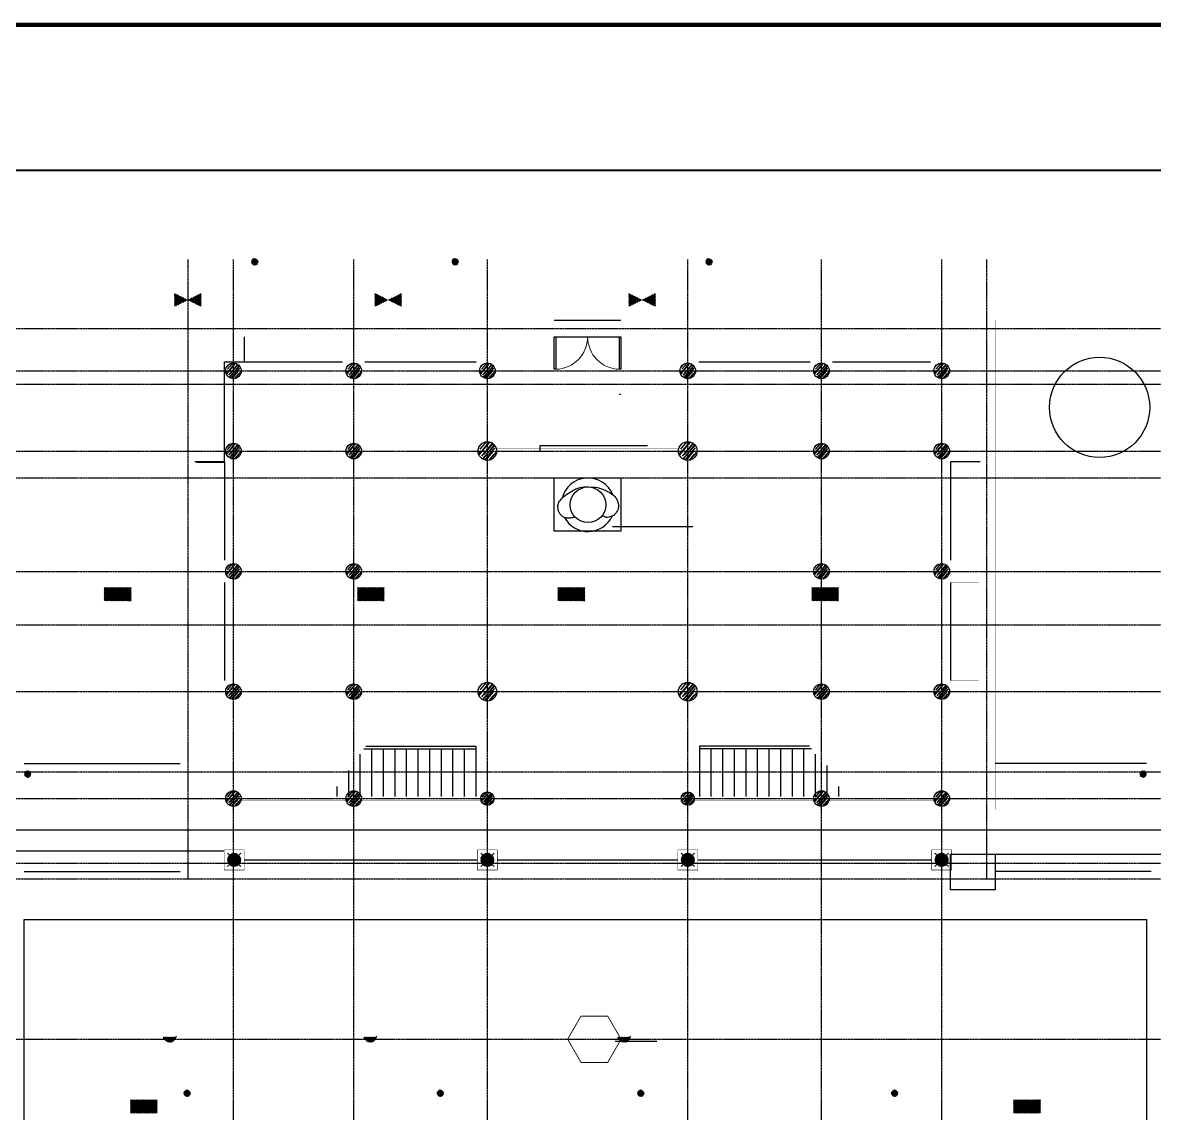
# Model space of a CAD drawing. Extents: x -137808 to 103746506, y -332957 to -111547.
# Drawn here: x 118231 to 143638, y -300175 to -275697 of the extents above; entities that cross this region are included whole.
import ezdxf

# ---------------------------------------------------------------- set-up
doc = ezdxf.new("R2010")
doc.units = 0
doc.header["$LTSCALE"] = 25
doc.header["$MEASUREMENT"] = 0
for name, pattern in [('DASH', [0.35, 0.25, -0.1]), ('DOTE', [2.42, 2, -0.2, 0.02, -0.2]), ('HIDDEN', [0.375, 0.25, -0.125])]:
    doc.linetypes.add(name, pattern=pattern)
doc.layers.get('0').update_dxf_attribs({"linetype": 'CONTINUOUS'})
for name, color, linetype in [('DOTE', 1, 'DOTE'), ('PUB_TITLE', 4, 'CONTINUOUS'), ('STEP', 7, 'CONTINUOUS'), ('WALL', 130, 'CONTINUOUS'), ('电-强电平面-线缆', 3, 'CONTINUOUS'), ('设备-照明', 3, 'CONTINUOUS')]:
    doc.layers.add(name, color=color, linetype=linetype)
doc.styles.add('IDQSTYLE', font='txt.shx', dxfattribs={"width": 0.7, "bigfont": 'hztxt.shx'})

# ---------------------------------------------------------------- blocks, each defined once
blk = doc.blocks.new('*X')
at = {"color": 0, "linetype": 'Continuous'}
for p, q in [((192.59, 446.72), (193.93, 448.06)), ((192.59, 446.72), (193.87, 448.01)), ((192.65, 447.21), (193.44, 448)), ((192.65, 446.36), (194.23, 447.94)), ((192.67, 446.38), (194.27, 447.98)), ((192.69, 447.24), (193.35, 447.91)), ((192.79, 446.07), (194.52, 447.8)), ((192.81, 446.1), (194.55, 447.84)), ((192.98, 445.84), (194.75, 447.61)), ((193.01, 445.87), (194.78, 447.64)), ((193.23, 445.66), (194.93, 447.37)), ((193.27, 445.7), (194.95, 447.39)), ((193.53, 445.54), (195.05, 447.06)), ((193.58, 445.59), (195.06, 447.07)), ((193.92, 445.51), (195.08, 446.67)), ((193.98, 445.57), (195.08, 446.67)), ((194.61, 445.77), (194.82, 445.99)), ((163.77, 434.88), (163.89, 435)), ((163.77, 434.45), (164.18, 434.86)), ((163.77, 434.03), (164.46, 434.72)), ((163.77, 433.6), (164.74, 434.57)), ((163.77, 433.18), (165.02, 434.43)), ((163.77, 432.76), (165.31, 434.29)), ((163.77, 432.33), (165.59, 434.15)), ((163.77, 431.91), (165.87, 434.01)), ((163.77, 431.48), (166.16, 433.87)), ((163.77, 431.06), (166.44, 433.73)), ((163.77, 430.63), (166.72, 433.58)), ((163.77, 430.21), (167, 433.44)), ((164.32, 430.33), (167.29, 433.3)), ((165.17, 430.76), (167.57, 433.16)), ((166.02, 431.18), (167.85, 433.02)), ((166.86, 431.61), (168.14, 432.88)), ((167.71, 432.03), (168.42, 432.74)), ((168.56, 432.45), (168.7, 432.59)), ((168.98, 432.45), (169.41, 432.88)), ((169.27, 432.31), (170.26, 433.3)), ((169.55, 432.17), (171.11, 433.73)), ((169.83, 432.03), (171.96, 434.15)), ((170.12, 431.89), (172.8, 434.58)), ((170.4, 431.75), (173.65, 435)), ((170.68, 431.6), (173.77, 434.69)), ((170.96, 431.46), (173.77, 434.27)), ((171.25, 431.32), (173.77, 433.85)), ((171.53, 431.18), (173.77, 433.42)), ((171.81, 431.04), (173.77, 433)), ((172.1, 430.9), (173.77, 432.57)), ((172.38, 430.76), (173.77, 432.15)), ((172.66, 430.61), (173.77, 431.72)), ((172.94, 430.47), (173.77, 431.3)), ((173.23, 430.33), (173.77, 430.88)), ((173.51, 430.19), (173.77, 430.45)), ((232.27, 320.09), (237.18, 325)), ((232.27, 320.51), (236.75, 325)), ((232.27, 320.94), (236.33, 325)), ((232.27, 321.36), (235.9, 325)), ((232.27, 321.79), (235.48, 325)), ((232.27, 322.21), (235.06, 325)), ((232.27, 322.63), (234.63, 325)), ((232.27, 323.06), (234.21, 325)), ((232.27, 323.48), (233.78, 325)), ((232.27, 323.91), (233.36, 325)), ((232.27, 324.33), (232.93, 325)), ((232.27, 324.76), (232.51, 325)), ((232.6, 320), (237.6, 325)), ((233.02, 320), (238.02, 325)), ((233.45, 320), (238.45, 325)), ((233.87, 320), (238.87, 325)), ((234.3, 320), (239.3, 325)), ((234.72, 320), (239.72, 325)), ((235.15, 320), (240.15, 325)), ((235.57, 320), (240.57, 325)), ((235.99, 320), (240.99, 325)), ((236.42, 320), (241.42, 325)), ((236.84, 320), (241.84, 325)), ((237.27, 320), (242.27, 325)), ((237.69, 320), (242.27, 324.57)), ((238.12, 320), (242.27, 324.15)), ((238.54, 320), (242.27, 323.72)), ((238.96, 320), (242.27, 323.3)), ((239.39, 320), (242.27, 322.88)), ((239.81, 320), (242.27, 322.45)), ((240.24, 320), (242.27, 322.03)), ((240.66, 320), (242.27, 321.6)), ((241.09, 320), (242.27, 321.18)), ((241.51, 320), (242.27, 320.75)), ((241.93, 320), (242.27, 320.33)), ((278.36, 223.2), (280.79, 225.63)), ((278.36, 222.93), (281.06, 225.62)), ((278.39, 223.51), (280.47, 225.6)), ((278.4, 222.68), (281.31, 225.59)), ((278.47, 223.88), (280.11, 225.52)), ((278.69, 224.39), (279.6, 225.29)), ((280.2, 224.2), (281.54, 225.54)), ((280.65, 224.37), (281.75, 225.47)), ((280.95, 224.38), (281.95, 225.38)), ((281.19, 224.34), (282.13, 225.28)), ((281.39, 224.26), (282.3, 225.17)), ((281.57, 224.16), (282.46, 225.05)), ((281.73, 224.03), (282.61, 224.91)), ((281.86, 223.88), (282.75, 224.77)), ((281.97, 223.7), (282.87, 224.61)), ((282.05, 223.5), (282.99, 224.44)), ((278.45, 222.45), (279.79, 223.79)), ((278.52, 222.24), (279.62, 223.34)), ((278.61, 222.04), (279.61, 223.04)), ((278.71, 221.86), (279.65, 222.8)), ((278.82, 221.68), (279.73, 222.59)), ((278.94, 221.52), (279.83, 222.42)), ((279.08, 221.38), (279.96, 222.26)), ((279.22, 221.24), (280.11, 222.13)), ((279.38, 221.11), (280.29, 222.02)), ((279.55, 221), (280.49, 221.94)), ((279.61, 223.04), (280.95, 224.38)), ((279.62, 223.34), (280.65, 224.37)), ((279.65, 222.8), (281.19, 224.34)), ((279.73, 222.59), (281.39, 224.26)), ((279.73, 220.9), (280.72, 221.89)), ((279.79, 223.79), (280.2, 224.2)), ((279.83, 222.42), (281.57, 224.16)), ((279.93, 220.81), (281.01, 221.89)), ((279.94, 223.09), (280.9, 224.05)), ((279.96, 222.26), (281.73, 224.03)), ((279.99, 222.85), (281.14, 224)), ((279.99, 223.42), (280.57, 224)), ((280.07, 222.66), (281.33, 223.91)), ((280.11, 222.13), (281.86, 223.88)), ((280.14, 220.74), (281.41, 222.01)), ((280.2, 222.5), (281.49, 223.79)), ((280.29, 222.02), (281.97, 223.7)), ((280.35, 222.37), (281.62, 223.64)), ((280.36, 220.68), (283.31, 223.63)), ((280.49, 221.94), (282.05, 223.5)), ((280.54, 222.27), (281.71, 223.45)), ((280.61, 220.65), (283.34, 223.38)), ((280.72, 221.89), (282.1, 223.27)), ((280.77, 222.22), (281.77, 223.22)), ((280.88, 220.63), (283.36, 223.11)), ((281.01, 221.89), (282.1, 222.98)), ((281.08, 222.24), (281.74, 222.91)), ((281.18, 220.65), (283.33, 222.81)), ((281.41, 222.01), (281.98, 222.58)), ((281.54, 220.73), (283.26, 222.45)), ((281.98, 222.58), (283.25, 223.85)), ((282.01, 220.91), (283.07, 221.98)), ((282.1, 223.27), (283.09, 224.26)), ((282.1, 222.98), (283.18, 224.06)), ((159.6, 156.77), (159.62, 156.79)), ((159.66, 156.55), (159.91, 156.79)), ((159.75, 156.35), (160.19, 156.79)), ((159.84, 156.17), (160.47, 156.79)), ((159.95, 155.99), (160.75, 156.79)), ((160.08, 155.83), (161.04, 156.79)), ((160.21, 155.68), (161.32, 156.79)), ((160.35, 155.55), (161.6, 156.79)), ((160.51, 155.42), (161.89, 156.79)), ((160.68, 155.3), (162.17, 156.79)), ((160.86, 155.2), (162.45, 156.79)), ((161.05, 155.11), (162.73, 156.79)), ((161.26, 155.03), (163.02, 156.79)), ((161.48, 154.98), (163.3, 156.79)), ((161.72, 154.93), (163.58, 156.79)), ((161.99, 154.92), (163.87, 156.79)), ((162.29, 154.93), (164.49, 157.14)), ((162.63, 155), (164.43, 156.79)), ((163.08, 155.16), (164.27, 156.35)), ((262, 135.85), (263.24, 137.09)), ((262, 135.85), (263.24, 137.09)), ((262, 135.85), (263.24, 137.09)), ((262, 135.85), (263.24, 137.09)), ((262.02, 135.59), (263.5, 137.07)), ((262.02, 135.59), (263.5, 137.07)), ((262.02, 135.59), (263.5, 137.07)), ((262.02, 135.59), (263.5, 137.07)), ((262.05, 136.18), (262.91, 137.04)), ((262.05, 136.18), (262.91, 137.04)), ((262.05, 136.18), (262.91, 137.04)), ((262.05, 136.18), (262.91, 137.04)), ((262.09, 135.37), (263.71, 137)), ((262.09, 135.37), (263.71, 137)), ((262.09, 135.37), (263.71, 137)), ((262.09, 135.37), (263.71, 137)), ((262.18, 135.19), (263.9, 136.91)), ((262.18, 135.19), (263.9, 136.91)), ((262.18, 135.19), (263.9, 136.91)), ((262.18, 135.19), (263.9, 136.91)), ((262.3, 135.02), (264.07, 136.79)), ((262.3, 135.02), (264.07, 136.79)), ((262.3, 135.02), (264.07, 136.79)), ((262.3, 135.02), (264.07, 136.79)), ((262.44, 134.88), (264.21, 136.64)), ((262.44, 134.88), (264.21, 136.64)), ((262.44, 134.88), (264.21, 136.64)), ((262.44, 134.88), (264.21, 136.64)), ((262.61, 134.77), (264.32, 136.48)), ((262.61, 134.77), (264.32, 136.48)), ((262.61, 134.77), (264.32, 136.48)), ((262.61, 134.77), (264.32, 136.48)), ((262.8, 134.67), (264.42, 136.29)), ((262.8, 134.67), (264.42, 136.29)), ((262.8, 134.67), (264.42, 136.29)), ((262.8, 134.67), (264.42, 136.29)), ((263.02, 134.61), (264.48, 136.07)), ((263.02, 134.61), (264.48, 136.07)), ((263.02, 134.61), (264.48, 136.07)), ((263.02, 134.61), (264.48, 136.07)), ((263.28, 134.59), (264.5, 135.8)), ((263.28, 134.59), (264.5, 135.8)), ((263.28, 134.59), (264.5, 135.8)), ((263.28, 134.59), (264.5, 135.8)), ((263.62, 134.65), (264.44, 135.46)), ((263.62, 134.65), (264.44, 135.46)), ((263.62, 134.65), (264.44, 135.46)), ((263.62, 134.65), (264.44, 135.46))]:
    blk.add_line(p, q, dxfattribs=at)
blk = doc.blocks.new('HC000072')
at = {"color": 0, "linetype": 'Continuous'}
for p, q in [((-2.5, 2.5), (-0.88, 0.88)), ((2.5, 2.5), (0.88, 0.88)), ((-0.88, -0.88), (-2.5, -2.5)), ((0.88, -0.88), (2.5, -2.5))]:
    blk.add_line(p, q, dxfattribs=at)
at = {"color": 0, "linetype": 'Continuous', "const_width": 0.2}
blk.add_lwpolyline([(-3.75, 3.75), (3.75, 3.75), (3.75, -3.75), (-3.75, -3.75)], close=True, dxfattribs=at)
at = {"color": 0, "linetype": 'Continuous'}
for start, end in [(135, 180), (180, 225), (90, 135), (45, 90), (0, 45), (315, 0), (225, 270), (270, 315)]:
    blk.add_arc((0, 0), 1.25, start, end, dxfattribs=at)
blk.add_blockref('*X', (-280.86, -223.13), dxfattribs=at)
at = {"color": 0, "style": 'IDQSTYLE', "width": 0.7}
blk.add_attdef('PSFHATT', (5.75, -3.75), '', height=2.5, dxfattribs=at)

msp = doc.modelspace()

# ---------------------------------------------------------------- hatches: boundary and pattern name
h = msp.add_hatch()
h.set_pattern_fill('木材', color=251, scale=20, style=0)
h.set_pattern_definition([(50, (0, -203402.78), (51.847064, 186.24683), [1200, -160, 400, -80]), (50, (106.4, -203362.78), (-132.93014, 7.10905), [240, -26.4, 480, -60]), (50, (40, -203334.78), (226.339663, 353.127904), [640, -112, 320, -80])])
h.paths.add_polyline_path([(122964, -283336, 0.414214), (122789, -283511), (122964, -283511)])
h.paths.add_polyline_path([(122964, -283336), (122964, -283511), (123139, -283511, 0.414214)])
h.paths.add_polyline_path([(123139, -283511), (122964, -283511), (122964, -283686, 0.414214)])
h.paths.add_polyline_path([(122964, -283511), (122789, -283511, 0.414214), (122964, -283686)])
h = msp.add_hatch()
h.set_pattern_fill('木材', color=251, scale=20, style=0)
h.set_pattern_definition([(50, (2700, -203402.78), (51.847064, 186.24683), [1200, -160, 400, -80]), (50, (2806.4, -203362.78), (-132.93014, 7.10905), [240, -26.4, 480, -60]), (50, (2740, -203334.78), (226.339663, 353.127904), [640, -112, 320, -80])])
h.paths.add_polyline_path([(125664, -283336, 0.414214), (125489, -283511), (125664, -283511)])
h.paths.add_polyline_path([(125664, -283336), (125664, -283511), (125839, -283511, 0.414214)])
h.paths.add_polyline_path([(125839, -283511), (125664, -283511), (125664, -283686, 0.414214)])
h.paths.add_polyline_path([(125664, -283511), (125489, -283511, 0.414214), (125664, -283686)])
h = msp.add_hatch()
h.set_pattern_fill('木材', color=251, scale=20, style=0)
h.set_pattern_definition([(50, (5700.745, -203402.78), (51.847064, 186.24683), [1200, -160, 400, -80]), (50, (5807.14, -203362.78), (-132.93014, 7.10905), [240, -26.4, 480, -60]), (50, (5740.745, -203334.78), (226.339663, 353.127904), [640, -112, 320, -80])])
h.paths.add_polyline_path([(128665, -283336, 0.414214), (128490, -283511), (128665, -283511)])
h.paths.add_polyline_path([(128665, -283336), (128665, -283511), (128840, -283511, 0.414214)])
h.paths.add_polyline_path([(128840, -283511), (128665, -283511), (128665, -283686, 0.414214)])
h.paths.add_polyline_path([(128665, -283511), (128490, -283511, 0.414214), (128665, -283686)])
h = msp.add_hatch()
h.set_pattern_fill('木材', color=251, scale=20, style=0)
h.set_pattern_definition([(50, (10198.826, -203402.78), (51.847064, 186.24683), [1200, -160, 400, -80]), (50, (10305.23, -203362.78), (-132.93014, 7.10905), [240, -26.4, 480, -60]), (50, (10238.826, -203334.78), (226.339663, 353.127904), [640, -112, 320, -80])])
h.paths.add_polyline_path([(133163, -283336, 0.414214), (132988, -283511), (133163, -283511)])
h.paths.add_polyline_path([(133163, -283336), (133163, -283511), (133338, -283511, 0.414214)])
h.paths.add_polyline_path([(133338, -283511), (133163, -283511), (133163, -283686, 0.414214)])
h.paths.add_polyline_path([(133163, -283511), (132988, -283511, 0.414214), (133163, -283686)])
h = msp.add_hatch()
h.set_pattern_fill('木材', color=251, scale=20, style=0)
h.set_pattern_definition([(50, (13199.15, -203402.78), (51.847064, 186.24683), [1200, -160, 400, -80]), (50, (13305.55, -203362.78), (-132.93014, 7.10905), [240, -26.4, 480, -60]), (50, (13239.15, -203334.78), (226.339663, 353.127904), [640, -112, 320, -80])])
h.paths.add_polyline_path([(136163, -283336, 0.414214), (135988, -283511), (136163, -283511)])
h.paths.add_polyline_path([(136163, -283336), (136163, -283511), (136338, -283511, 0.414214)])
h.paths.add_polyline_path([(136338, -283511), (136163, -283511), (136163, -283686, 0.414214)])
h.paths.add_polyline_path([(136163, -283511), (135988, -283511, 0.414214), (136163, -283686)])
h = msp.add_hatch()
h.set_pattern_fill('木材', color=251, scale=20, style=0)
h.set_pattern_definition([(50, (15900.614, -203402.78), (51.847064, 186.24683), [1200, -160, 400, -80]), (50, (16007.01, -203362.78), (-132.93014, 7.10905), [240, -26.4, 480, -60]), (50, (15940.614, -203334.78), (226.339663, 353.127904), [640, -112, 320, -80])])
h.paths.add_polyline_path([(138865, -283336, 0.414214), (138690, -283511), (138865, -283511)])
h.paths.add_polyline_path([(138865, -283336), (138865, -283511), (139040, -283511, 0.414214)])
h.paths.add_polyline_path([(139040, -283511), (138865, -283511), (138865, -283686, 0.414214)])
h.paths.add_polyline_path([(138865, -283511), (138690, -283511, 0.414214), (138865, -283686)])
h = msp.add_hatch()
h.set_pattern_fill('木材', color=251, scale=20, style=0)
h.set_pattern_definition([(50, (0, -205202.78), (51.847064, 186.24683), [1200, -160, 400, -80]), (50, (106.4, -205162.78), (-132.93014, 7.10905), [240, -26.4, 480, -60]), (50, (40, -205134.78), (226.339663, 353.127904), [640, -112, 320, -80])])
h.paths.add_polyline_path([(122964, -285136, 0.414214), (122789, -285311), (122964, -285311)])
h.paths.add_polyline_path([(122964, -285136), (122964, -285311), (123139, -285311, 0.414214)])
h.paths.add_polyline_path([(123139, -285311), (122964, -285311), (122964, -285486, 0.414214)])
h.paths.add_polyline_path([(122964, -285311), (122789, -285311, 0.414214), (122964, -285486)])
h = msp.add_hatch()
h.set_pattern_fill('木材', color=251, scale=20, style=0)
h.set_pattern_definition([(50, (2700, -205202.78), (51.847064, 186.24683), [1200, -160, 400, -80]), (50, (2806.4, -205162.78), (-132.93014, 7.10905), [240, -26.4, 480, -60]), (50, (2740, -205134.78), (226.339663, 353.127904), [640, -112, 320, -80])])
h.paths.add_polyline_path([(125664, -285136, 0.414214), (125489, -285311), (125664, -285311)])
h.paths.add_polyline_path([(125664, -285136), (125664, -285311), (125839, -285311, 0.414214)])
h.paths.add_polyline_path([(125839, -285311), (125664, -285311), (125664, -285486, 0.414214)])
h.paths.add_polyline_path([(125664, -285311), (125489, -285311, 0.414214), (125664, -285486)])
h = msp.add_hatch()
h.set_pattern_fill('木材', color=251, scale=24, style=0)
h.set_pattern_definition([(50, (-18892.85, -189181.1), (62.216477, 223.496197), [1440, -192, 480, -96]), (50, (-18765.17, -189133.1), (-159.516165, 8.53086), [288, -31.68, 576, -72]), (50, (-18844.845, -189099.5), (271.607596, 423.753485), [768, -134.4, 384, -96])])
h.paths.add_polyline_path([(128664, -285101, 0.414214), (128454, -285311), (128664, -285311)])
h.paths.add_polyline_path([(128664, -285101), (128664, -285311), (128874, -285311, 0.414214)])
h.paths.add_polyline_path([(128874, -285311), (128664, -285311), (128664, -285521, 0.414214)])
h.paths.add_polyline_path([(128664, -285311), (128454, -285311, 0.414214), (128664, -285521)])
h = msp.add_hatch()
h.set_pattern_fill('木材', color=251, scale=24, style=0)
h.set_pattern_definition([(50, (-14392.81, -189181.1), (62.216477, 223.496197), [1440, -192, 480, -96]), (50, (-14265.13, -189133.1), (-159.516165, 8.53086), [288, -31.68, 576, -72]), (50, (-14344.81, -189099.5), (271.607596, 423.753485), [768, -134.4, 384, -96])])
h.paths.add_polyline_path([(133164, -285101, 0.414214), (132954, -285311), (133164, -285311)])
h.paths.add_polyline_path([(133164, -285101), (133164, -285311), (133374, -285311, 0.414214)])
h.paths.add_polyline_path([(133374, -285311), (133164, -285311), (133164, -285521, 0.414214)])
h.paths.add_polyline_path([(133164, -285311), (132954, -285311, 0.414214), (133164, -285521)])
h = msp.add_hatch()
h.set_pattern_fill('木材', color=251, scale=20, style=0)
h.set_pattern_definition([(50, (13200, -205202.78), (51.847064, 186.24683), [1200, -160, 400, -80]), (50, (13306.4, -205162.78), (-132.93014, 7.10905), [240, -26.4, 480, -60]), (50, (13240, -205134.78), (226.339663, 353.127904), [640, -112, 320, -80])])
h.paths.add_polyline_path([(136164, -285136, 0.414214), (135989, -285311), (136164, -285311)])
h.paths.add_polyline_path([(136164, -285136), (136164, -285311), (136339, -285311, 0.414214)])
h.paths.add_polyline_path([(136339, -285311), (136164, -285311), (136164, -285486, 0.414214)])
h.paths.add_polyline_path([(136164, -285311), (135989, -285311, 0.414214), (136164, -285486)])
h = msp.add_hatch()
h.set_pattern_fill('木材', color=251, scale=20, style=0)
h.set_pattern_definition([(50, (15900, -205202.78), (51.847064, 186.24683), [1200, -160, 400, -80]), (50, (16006.4, -205162.78), (-132.93014, 7.10905), [240, -26.4, 480, -60]), (50, (15940, -205134.78), (226.339663, 353.127904), [640, -112, 320, -80])])
h.paths.add_polyline_path([(138864, -285136, 0.414214), (138689, -285311), (138864, -285311)])
h.paths.add_polyline_path([(138864, -285136), (138864, -285311), (139039, -285311, 0.414214)])
h.paths.add_polyline_path([(139039, -285311), (138864, -285311), (138864, -285486, 0.414214)])
h.paths.add_polyline_path([(138864, -285311), (138689, -285311, 0.414214), (138864, -285486)])
h = msp.add_hatch()
h.set_pattern_fill('木材', color=251, scale=20, style=0)
h.set_pattern_definition([(50, (0, -207902.78), (51.847064, 186.24683), [1200, -160, 400, -80]), (50, (106.4, -207862.78), (-132.93014, 7.10905), [240, -26.4, 480, -60]), (50, (40, -207834.78), (226.339663, 353.127904), [640, -112, 320, -80])])
h.paths.add_polyline_path([(122964, -287836, 0.414214), (122789, -288011), (122964, -288011)])
h.paths.add_polyline_path([(122964, -287836), (122964, -288011), (123139, -288011, 0.414214)])
h.paths.add_polyline_path([(123139, -288011), (122964, -288011), (122964, -288186, 0.414214)])
h.paths.add_polyline_path([(122964, -288011), (122789, -288011, 0.414214), (122964, -288186)])
h = msp.add_hatch()
h.set_pattern_fill('木材', color=251, scale=20, style=0)
h.set_pattern_definition([(50, (2700, -207902.78), (51.847064, 186.24683), [1200, -160, 400, -80]), (50, (2806.4, -207862.78), (-132.93014, 7.10905), [240, -26.4, 480, -60]), (50, (2740, -207834.78), (226.339663, 353.127904), [640, -112, 320, -80])])
h.paths.add_polyline_path([(125664, -287836, 0.414214), (125489, -288011), (125664, -288011)])
h.paths.add_polyline_path([(125664, -287836), (125664, -288011), (125839, -288011, 0.414214)])
h.paths.add_polyline_path([(125839, -288011), (125664, -288011), (125664, -288186, 0.414214)])
h.paths.add_polyline_path([(125664, -288011), (125489, -288011, 0.414214), (125664, -288186)])
h = msp.add_hatch()
h.set_pattern_fill('木材', color=251, scale=20, style=0)
h.set_pattern_definition([(50, (13200, -207902.78), (51.847064, 186.24683), [1200, -160, 400, -80]), (50, (13306.4, -207862.78), (-132.93014, 7.10905), [240, -26.4, 480, -60]), (50, (13240, -207834.78), (226.339663, 353.127904), [640, -112, 320, -80])])
h.paths.add_polyline_path([(136164, -287836, 0.414214), (135989, -288011), (136164, -288011)])
h.paths.add_polyline_path([(136164, -287836), (136164, -288011), (136339, -288011, 0.414214)])
h.paths.add_polyline_path([(136339, -288011), (136164, -288011), (136164, -288186, 0.414214)])
h.paths.add_polyline_path([(136164, -288011), (135989, -288011, 0.414214), (136164, -288186)])
h = msp.add_hatch()
h.set_pattern_fill('木材', color=251, scale=20, style=0)
h.set_pattern_definition([(50, (15900, -207902.78), (51.847064, 186.24683), [1200, -160, 400, -80]), (50, (16006.4, -207862.78), (-132.93014, 7.10905), [240, -26.4, 480, -60]), (50, (15940, -207834.78), (226.339663, 353.127904), [640, -112, 320, -80])])
h.paths.add_polyline_path([(138864, -287836, 0.414214), (138689, -288011), (138864, -288011)])
h.paths.add_polyline_path([(138864, -287836), (138864, -288011), (139039, -288011, 0.414214)])
h.paths.add_polyline_path([(139039, -288011), (138864, -288011), (138864, -288186, 0.414214)])
h.paths.add_polyline_path([(138864, -288011), (138689, -288011, 0.414214), (138864, -288186)])
h = msp.add_hatch()
h.set_pattern_fill('木材', color=251, scale=20, style=0)
h.set_pattern_definition([(50, (0, -210602.78), (51.847064, 186.24683), [1200, -160, 400, -80]), (50, (106.4, -210562.78), (-132.93014, 7.10905), [240, -26.4, 480, -60]), (50, (40, -210534.78), (226.339663, 353.127904), [640, -112, 320, -80])])
h.paths.add_polyline_path([(122964, -290536, 0.414214), (122789, -290711), (122964, -290711)])
h.paths.add_polyline_path([(122964, -290536), (122964, -290711), (123139, -290711, 0.414214)])
h.paths.add_polyline_path([(123139, -290711), (122964, -290711), (122964, -290886, 0.414214)])
h.paths.add_polyline_path([(122964, -290711), (122789, -290711, 0.414214), (122964, -290886)])
h = msp.add_hatch()
h.set_pattern_fill('木材', color=251, scale=20, style=0)
h.set_pattern_definition([(50, (2700, -210602.78), (51.847064, 186.24683), [1200, -160, 400, -80]), (50, (2806.4, -210562.78), (-132.93014, 7.10905), [240, -26.4, 480, -60]), (50, (2740, -210534.78), (226.339663, 353.127904), [640, -112, 320, -80])])
h.paths.add_polyline_path([(125664, -290536, 0.414214), (125489, -290711), (125664, -290711)])
h.paths.add_polyline_path([(125664, -290536), (125664, -290711), (125839, -290711, 0.414214)])
h.paths.add_polyline_path([(125839, -290711), (125664, -290711), (125664, -290886, 0.414214)])
h.paths.add_polyline_path([(125664, -290711), (125489, -290711, 0.414214), (125664, -290886)])
h = msp.add_hatch()
h.set_pattern_fill('木材', color=251, scale=24, style=0)
h.set_pattern_definition([(50, (-18892.85, -194581.1), (62.216477, 223.496197), [1440, -192, 480, -96]), (50, (-18765.17, -194533.1), (-159.516165, 8.53086), [288, -31.68, 576, -72]), (50, (-18844.845, -194499.5), (271.607596, 423.753485), [768, -134.4, 384, -96])])
h.paths.add_polyline_path([(128664, -290501, 0.414214), (128454, -290711), (128664, -290711)])
h.paths.add_polyline_path([(128664, -290501), (128664, -290711), (128874, -290711, 0.414214)])
h.paths.add_polyline_path([(128874, -290711), (128664, -290711), (128664, -290921, 0.414214)])
h.paths.add_polyline_path([(128664, -290711), (128454, -290711, 0.414214), (128664, -290921)])
h = msp.add_hatch()
h.set_pattern_fill('木材', color=251, scale=24, style=0)
h.set_pattern_definition([(50, (-14392.81, -194581.1), (62.216477, 223.496197), [1440, -192, 480, -96]), (50, (-14265.13, -194533.1), (-159.516165, 8.53086), [288, -31.68, 576, -72]), (50, (-14344.81, -194499.5), (271.607596, 423.753485), [768, -134.4, 384, -96])])
h.paths.add_polyline_path([(133164, -290501, 0.414214), (132954, -290711), (133164, -290711)])
h.paths.add_polyline_path([(133164, -290501), (133164, -290711), (133374, -290711, 0.414214)])
h.paths.add_polyline_path([(133374, -290711), (133164, -290711), (133164, -290921, 0.414214)])
h.paths.add_polyline_path([(133164, -290711), (132954, -290711, 0.414214), (133164, -290921)])
h = msp.add_hatch()
h.set_pattern_fill('木材', color=251, scale=20, style=0)
h.set_pattern_definition([(50, (13200, -210602.78), (51.847064, 186.24683), [1200, -160, 400, -80]), (50, (13306.4, -210562.78), (-132.93014, 7.10905), [240, -26.4, 480, -60]), (50, (13240, -210534.78), (226.339663, 353.127904), [640, -112, 320, -80])])
h.paths.add_polyline_path([(136164, -290536, 0.414214), (135989, -290711), (136164, -290711)])
h.paths.add_polyline_path([(136164, -290536), (136164, -290711), (136339, -290711, 0.414214)])
h.paths.add_polyline_path([(136339, -290711), (136164, -290711), (136164, -290886, 0.414214)])
h.paths.add_polyline_path([(136164, -290711), (135989, -290711, 0.414214), (136164, -290886)])
h = msp.add_hatch()
h.set_pattern_fill('木材', color=251, scale=20, style=0)
h.set_pattern_definition([(50, (15900, -210602.78), (51.847064, 186.24683), [1200, -160, 400, -80]), (50, (16006.4, -210562.78), (-132.93014, 7.10905), [240, -26.4, 480, -60]), (50, (15940, -210534.78), (226.339663, 353.127904), [640, -112, 320, -80])])
h.paths.add_polyline_path([(138864, -290536, 0.414214), (138689, -290711), (138864, -290711)])
h.paths.add_polyline_path([(138864, -290536), (138864, -290711), (139039, -290711, 0.414214)])
h.paths.add_polyline_path([(139039, -290711), (138864, -290711), (138864, -290886, 0.414214)])
h.paths.add_polyline_path([(138864, -290711), (138689, -290711, 0.414214), (138864, -290886)])
h = msp.add_hatch()
h.set_pattern_fill('木材', color=251, scale=20, style=0)
h.set_pattern_definition([(50, (0, -213002.78), (51.847064, 186.24683), [1200, -160, 400, -80]), (50, (106.4, -212962.78), (-132.93014, 7.10905), [240, -26.4, 480, -60]), (50, (40, -212934.78), (226.339663, 353.127904), [640, -112, 320, -80])])
h.paths.add_polyline_path([(122964, -292936, 0.414214), (122789, -293111), (122964, -293111)])
h.paths.add_polyline_path([(122964, -292936), (122964, -293111), (123139, -293111, 0.414214)])
h.paths.add_polyline_path([(123139, -293111), (122964, -293111), (122964, -293286, 0.414214)])
h.paths.add_polyline_path([(122964, -293111), (122789, -293111, 0.414214), (122964, -293286)])
h = msp.add_hatch()
h.set_pattern_fill('木材', color=251, scale=20, style=0)
h.set_pattern_definition([(50, (2700, -213002.78), (51.847064, 186.24683), [1200, -160, 400, -80]), (50, (2806.4, -212962.78), (-132.93014, 7.10905), [240, -26.4, 480, -60]), (50, (2740, -212934.78), (226.339663, 353.127904), [640, -112, 320, -80])])
h.paths.add_polyline_path([(125664, -292936, 0.414214), (125489, -293111), (125664, -293111)])
h.paths.add_polyline_path([(125664, -292936), (125664, -293111), (125839, -293111, 0.414214)])
h.paths.add_polyline_path([(125839, -293111), (125664, -293111), (125664, -293286, 0.414214)])
h.paths.add_polyline_path([(125664, -293111), (125489, -293111, 0.414214), (125664, -293286)])
h = msp.add_hatch()
h.set_pattern_fill('木材', color=251, scale=20, style=0)
h.set_pattern_definition([(50, (13200, -213002.78), (51.847064, 186.24683), [1200, -160, 400, -80]), (50, (13306.4, -212962.78), (-132.93014, 7.10905), [240, -26.4, 480, -60]), (50, (13240, -212934.78), (226.339663, 353.127904), [640, -112, 320, -80])])
h.paths.add_polyline_path([(136164, -292936, 0.414214), (135989, -293111), (136164, -293111)])
h.paths.add_polyline_path([(136164, -292936), (136164, -293111), (136339, -293111, 0.414214)])
h.paths.add_polyline_path([(136339, -293111), (136164, -293111), (136164, -293286, 0.414214)])
h.paths.add_polyline_path([(136164, -293111), (135989, -293111, 0.414214), (136164, -293286)])
h = msp.add_hatch()
h.set_pattern_fill('木材', color=251, scale=20, style=0)
h.set_pattern_definition([(50, (15900, -213002.78), (51.847064, 186.24683), [1200, -160, 400, -80]), (50, (16006.4, -212962.78), (-132.93014, 7.10905), [240, -26.4, 480, -60]), (50, (15940, -212934.78), (226.339663, 353.127904), [640, -112, 320, -80])])
h.paths.add_polyline_path([(138864, -292936, 0.414214), (138689, -293111), (138864, -293111)])
h.paths.add_polyline_path([(138864, -292936), (138864, -293111), (139039, -293111, 0.414214)])
h.paths.add_polyline_path([(139039, -293111), (138864, -293111), (138864, -293286, 0.414214)])
h.paths.add_polyline_path([(138864, -293111), (138689, -293111, 0.414214), (138864, -293286)])
h = msp.add_hatch()
h.set_pattern_fill('木材', color=251, scale=17.2, style=0)
h.set_pattern_definition([(50, (22914.99, -224217.955), (44.588475, 160.172274), [1032, -137.6, 344, -68.8]), (50, (23006.5, -224183.555), (-114.31992, 6.11378), [206.4, -22.704, 412.8, -51.6]), (50, (22949.39, -224159.475), (194.65211, 303.689998), [550.4, -96.32, 275.2, -68.8])])
h.paths.add_polyline_path([(128664, -292961, 0.414214), (128514, -293111), (128664, -293111)])
h.paths.add_polyline_path([(128664, -292961), (128664, -293111), (128815, -293111, 0.414214)])
h.paths.add_polyline_path([(128815, -293111), (128664, -293111), (128664, -293262, 0.414214)])
h.paths.add_polyline_path([(128664, -293111), (128514, -293111, 0.414214), (128664, -293262)])
h = msp.add_hatch()
h.set_pattern_fill('木材', color=251, scale=17.2, style=0)
h.set_pattern_definition([(50, (27414.99, -224217.955), (44.588475, 160.172274), [1032, -137.6, 344, -68.8]), (50, (27506.5, -224183.555), (-114.31992, 6.11378), [206.4, -22.704, 412.8, -51.6]), (50, (27449.39, -224159.475), (194.65211, 303.689998), [550.4, -96.32, 275.2, -68.8])])
h.paths.add_polyline_path([(133164, -292961, 0.414214), (133014, -293111), (133164, -293111)])
h.paths.add_polyline_path([(133164, -292961), (133164, -293111), (133315, -293111, 0.414214)])
h.paths.add_polyline_path([(133315, -293111), (133164, -293111), (133164, -293262, 0.414214)])
h.paths.add_polyline_path([(133164, -293111), (133014, -293111, 0.414214), (133164, -293262)])

# ---------------------------------------------------------------- linework, layer by layer
at = {"color": 251}
for p, q in [((130164, -282376), (131664, -282376)), ((130164, -282746), (131664, -282746)), ((123215, -283311), (125414, -283311)), ((125914, -283311), (128414, -283311)), ((133414, -283311), (135914, -283311)), ((136414, -283311), (138614, -283311)), ((122764, -285562), (122764, -287761)), ((139064, -285547), (139064, -287761)), ((131476, -287005), (133279, -287005)), ((122764, -288261), (122764, -290461)), ((139064, -288261), (139064, -290461)), ((125804, -292114), (125804, -293061)), ((125889, -291996), (128404, -291996)), ((125932, -291936), (128404, -291936)), ((126064, -291996), (126064, -293061)), ((126324, -291996), (126324, -293061)), ((126584, -291996), (126584, -293061)), ((126844, -291996), (126844, -293061)), ((127104, -291996), (127104, -293061)), ((127364, -291996), (127364, -293061)), ((127624, -291996), (127624, -293061)), ((127884, -291996), (127884, -293061)), ((128144, -291996), (128144, -293061)), ((128404, -291936), (128404, -293061)), ((133424, -291936), (133424, -293061)), ((135896, -291936), (133424, -291936)), ((135939, -291996), (133424, -291996)), ((133684, -291996), (133684, -293061)), ((133944, -291996), (133944, -293061)), ((134204, -291996), (134204, -293061)), ((134464, -291996), (134464, -293061)), ((134724, -291996), (134724, -293061)), ((134984, -291996), (134984, -293061)), ((135244, -291996), (135244, -293061)), ((135504, -291996), (135504, -293061)), ((135764, -291996), (135764, -293061)), ((136024, -292114), (136024, -293061)), ((118264, -292326), (121764, -292326)), ((136284, -292368), (136284, -293061)), ((143464, -292326), (140064, -292326)), ((125544, -292478), (125544, -293061)), ((125284, -292837), (125284, -293061)), ((136544, -292837), (136544, -293061)), ((118264, -294746), (121764, -294746)), ((143564, -294746), (140064, -294746)), ((143564, -294746), (140064, -294746)), ((131532, -298551), (132470, -298551))]:
    msp.add_line(p, q, dxfattribs=at)
at = {"color": 251, "extrusion": (0, 0, -1)}
msp.add_line((131627, -284034), (131664, -284034), dxfattribs=at)
at = {"color": 251}
for points, const_width in [([(153099, -276860), (153099, -279011), (108729, -279011), (108729, -276860)], 50), ([(140064, -293361), (139064, -293361), (139064, -290461), (139694, -290461), (139694, -288261), (139064, -288261), (139064, -287761), (139694, -287761), (139693, -285546), (139064, -285547), (139064, -283311), (139064, -282376), (140064, -282376), (140064, -293361)], 1), ([(128868, -285261), (132960, -285261)], 2), ([(128868, -285361), (132960, -285361)], 2), ([(123133, -290661), (125497, -290661)], 2), ([(138695, -290661), (136332, -290661)], 2), ([(123133, -290761), (125497, -290761)], 2), ([(138695, -290761), (136332, -290761)], 2), ([(123133, -293061), (125497, -293061)], 2), ([(123133, -293161), (125497, -293161)], 2), ([(125833, -293061), (128522, -293061)], 2), ([(125833, -293161), (128522, -293161)], 2), ([(133306, -293061), (135997, -293061)], 2), ([(133306, -293161), (135997, -293161)], 2), ([(136333, -293061), (138697, -293061)], 2), ([(136333, -293161), (138697, -293161)], 2)]:
    msp.add_lwpolyline(points, dxfattribs=dict(at, const_width=const_width))
for points in [[(122134, -285562), (122764, -285562), (122764, -283311), (123215, -283311), (123214, -282746)], [(129850, -285315), (129850, -285185), (132260, -285184)], [(124879, -304211), (118264, -304211), (118264, -295824), (143464, -295824), (143464, -304211), (136949, -304211)]]:
    msp.add_lwpolyline(points, dxfattribs=at)
for points in [[(130164, -282746), (130202, -282746), (130202, -283477), (130164, -283477)], [(131627, -282746), (131664, -282746), (131664, -283477), (131627, -283477)], [(130164, -285911), (131664, -285911), (131664, -287111), (130164, -287111)], [(139064, -294361), (140064, -294361), (140064, -295161), (139064, -295161)]]:
    msp.add_lwpolyline(points, close=True, dxfattribs=at)
at = {"color": 4, "linetype": 'DASH', "ltscale": 20, "const_width": 32}
msp.add_lwpolyline([(115681, -293814), (145725, -293814), (145725, -286528), (146295, -286528)], dxfattribs=at)
at = {"color": 251, "const_width": 20}
msp.add_lwpolyline([(130766, -297992), (130466, -298511), (130766, -299031), (131366, -299031), (131666, -298511), (131366, -297992)], close=True, dxfattribs=at)
at = {"color": 251}
for centre, radius in [((142409, -284331), 1124), ((122964, -283511), 175), ((125664, -283511), 175), ((128665, -283511), 175), ((133163, -283511), 175), ((136163, -283511), 175), ((138865, -283511), 175), ((122964, -285311), 175), ((125664, -285311), 175), ((128664, -285311), 210), ((133164, -285311), 210), ((136164, -285311), 175), ((138864, -285311), 175), ((122964, -288011), 175), ((125664, -288011), 175), ((136164, -288011), 175), ((138864, -288011), 175), ((122964, -290711), 175), ((125664, -290711), 175), ((128664, -290711), 210), ((133164, -290711), 210), ((136164, -290711), 175), ((138864, -290711), 175), ((122964, -293111), 175), ((125664, -293111), 175), ((136164, -293111), 175), ((138864, -293111), 175), ((128664, -293111), 150), ((133164, -293111), 150)]:
    msp.add_circle(centre, radius, dxfattribs=at)
at = {"color": 251, "lineweight": 13, "extrusion": (0, 0, -1)}
for centre, start, end in [((-130183, -282746), 180, 268.5307), ((-131645, -282746), 271.4693, 0)]:
    msp.add_arc(centre, 731, start, end, dxfattribs=at)
at = {"layer": 'DOTE'}
for p, q in [((121949, -294911), (121949, -281011)), ((122964, -307611), (122964, -281011)), ((125664, -307611), (125664, -281011)), ((128664, -307611), (128664, -281011)), ((133164, -307611), (133164, -281011)), ((136164, -307611), (136164, -281011)), ((138864, -307611), (138864, -281011)), ((139879, -294911), (139879, -281011)), ((107964, -282561), (154164, -282561)), ((107964, -283511), (153864, -283511)), ((107964, -283811), (147134, -283811)), ((107964, -285311), (153864, -285311)), ((107964, -285911), (154164, -285911)), ((107964, -288011), (153864, -288011)), ((107964, -289211), (154164, -289211)), ((107964, -290711), (153864, -290711)), ((107964, -292511), (154164, -292511)), ((107964, -293111), (154164, -293111)), ((107964, -294561), (154164, -294561)), ((107964, -294911), (154164, -294911)), ((107964, -298511), (154164, -298511))]:
    msp.add_line(p, q, dxfattribs=at)
at = {"layer": 'PUB_TITLE', "const_width": 100}
msp.add_lwpolyline([(99121, -315747), (169921, -315747), (169921, -275747), (99121, -275747)], close=True, dxfattribs=at)
at = {"layer": 'STEP', "color": 251}
msp.add_circle((130924, -286517), 400, dxfattribs=at)
for start, end in [(22.2936, 165.5705), (208.296, 334.9734)]:
    msp.add_arc((130924, -286517), 600, start, end, dxfattribs=at)
msp.add_open_spline([(130628, -286786), (130611, -286794), (130567, -286813), (130492, -286820), (130409, -286813), (130345, -286775), (130297, -286728), (130259, -286667), (130244, -286583), (130250, -286479), (130330, -286374), (130446, -286275), (130605, -286183), (130771, -286112), (130955, -286119), (131133, -286119), (131325, -286196), (131489, -286280), (131583, -286405), (131612, -286519), (131603, -286625), (131550, -286703), (131495, -286768), (131424, -286784), (131359, -286811), (131298, -286789), (131259, -286772), (131240, -286763)], degree=3, knots=[331.951542, 331.951542, 331.951542, 331.951542, 387.142253, 475.386242, 556.394477, 631.506592, 693.397562, 757.180745, 842.987343, 945.644727, 1058.916531, 1224.289758, 1402.579281, 1611.417984, 1750.108352, 1951.304201, 2140.516595, 2363.232367, 2493.794821, 2595.481098, 2713.044312, 2798.088557, 2875.452341, 2957.43313, 3014.06979, 3077.784972, 3141.804838, 3141.804838, 3141.804838, 3141.804838], dxfattribs=at)
at = {"layer": 'WALL', "color": 251, "const_width": 30}
for points in [[(122094, -285546), (122764, -285547)], [(139734, -285546), (139064, -285547)]]:
    msp.add_lwpolyline(points, dxfattribs=at)
at = {"layer": '电-强电平面-线缆', "color": 1, "linetype": 'HIDDEN', "ltscale": 20, "const_width": 30}
for points in [[(116841, -294288), (122754, -294288)], [(123204, -294486), (128439, -294486)], [(128889, -294486), (132939, -294486)], [(133389, -294486), (138638, -294486)], [(139088, -294361), (144988, -294361)]]:
    msp.add_lwpolyline(points, dxfattribs=at)

# ---------------------------------------------------------------- block references
at = {"layer": '设备-照明', "yscale": 60, "zscale": 60}
for p, xscale in [((122979, -294486), 60), ((128664, -294486), 60), ((133164, -294486), 60), ((138863, -294486), 60), ((143763, -305936), -60), ((123565, -305981), 60), ((138163, -305981), -60)]:
    msp.add_blockref('HC000072', p, dxfattribs=dict(at, xscale=xscale))

doc.saveas('drawing.dxf')
